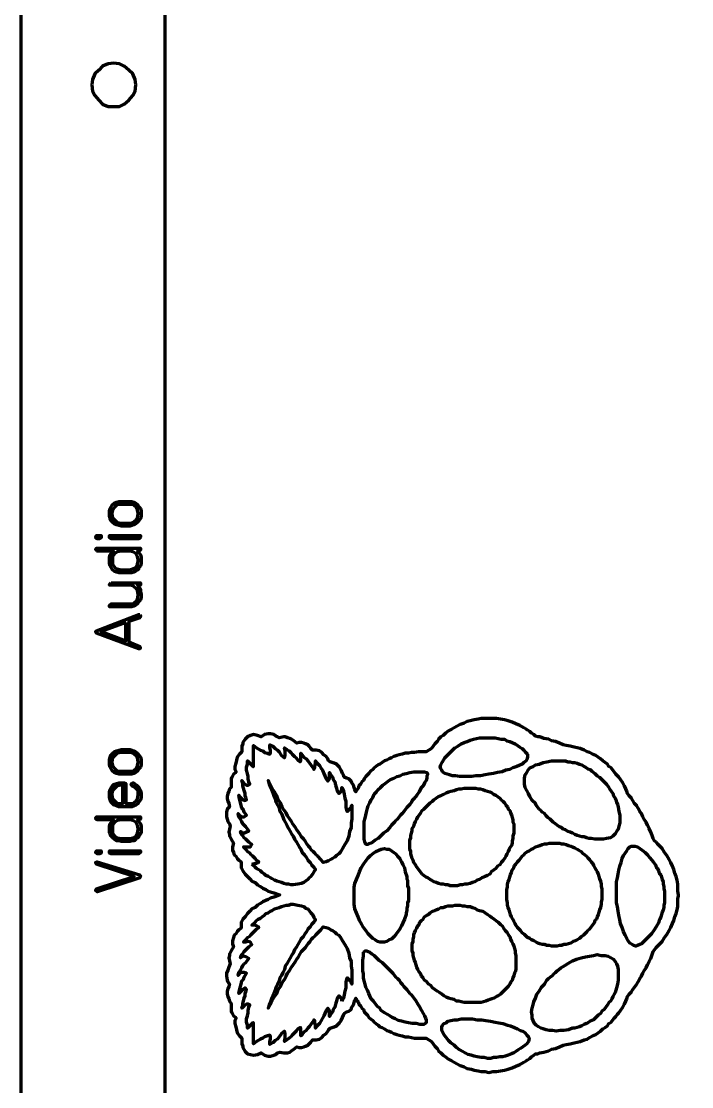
# Model space of a CAD drawing. Header units: inches. Extents: x 11 to 603, y -2 to 300.
# Drawn here: x 11 to 61.7, y 74.9 to 155.5 of the extents above; entities that cross this region are included whole.
import ezdxf

# ---------------------------------------------------------------- set-up
doc = ezdxf.new("R2010")
doc.units = ezdxf.units.IN
doc.header["$MEASUREMENT"] = 0
doc.layers.get('0').update_dxf_attribs({"color": 250, "linetype": 'CONTINUOUS', "lineweight": 100})
doc.layers.add('P', color=250, linetype='CONTINUOUS', lineweight=100)

msp = doc.modelspace()

# ---------------------------------------------------------------- linework, layer by layer
at = {"linetype": 'ByBlock'}
msp.add_line((21.875, 34.25), (21.875, 296.95), dxfattribs=at)
at = {"layer": 'P', "color": 0, "linetype": 'Continuous'}
for points in [[(184.591, 35.714), (181.955, 34.601), (179.143, 34.25), (21.875, 34.25), (19.064, 34.601), (16.428, 35.714), (14.202, 37.413), (12.445, 39.697), (11.39, 42.333), (10.98, 45.145), (10.98, 286.114)], [(16.369, 150.224), (16.545, 149.873), (16.838, 149.522), (17.131, 149.229), (17.541, 149.053), (17.951, 149.053), (18.419, 149.053), (18.771, 149.229), (19.122, 149.522), (19.415, 149.873), (19.591, 150.224), (19.649, 150.693), (19.591, 151.103), (19.415, 151.513), (19.122, 151.806), (18.771, 152.099), (18.419, 152.274), (17.951, 152.333), (17.541, 152.274), (17.131, 152.099), (16.838, 151.806), (16.545, 151.513), (16.369, 151.103), (16.311, 150.693), (16.369, 150.224)], [(17.892, 118.946), (18.009, 119.064), (18.185, 119.122), (18.361, 119.181), (18.536, 119.181), (19.181, 119.181), (19.356, 119.181), (19.532, 119.122), (19.649, 119.064), (19.766, 118.946), (19.884, 118.771), (20.001, 118.654), (20.059, 118.478), (20.059, 118.302), (20.059, 118.244), (20.059, 118.068), (20.001, 117.892), (19.884, 117.716), (19.766, 117.599), (19.649, 117.482), (19.532, 117.424), (19.356, 117.365), (19.181, 117.306), (18.536, 117.306), (18.361, 117.365), (18.185, 117.424), (18.009, 117.482), (17.892, 117.599), (17.775, 117.716), (17.716, 117.892), (17.658, 118.068), (17.658, 118.244), (17.658, 118.302), (17.658, 118.478), (17.716, 118.654), (17.775, 118.771), (17.892, 118.946)], [(18.536, 118.946), (18.243, 118.946), (18.068, 118.771), (17.892, 118.536), (17.833, 118.302), (17.833, 118.244), (17.892, 117.951), (18.068, 117.775), (18.243, 117.599), (18.536, 117.541), (19.181, 117.541), (19.415, 117.599), (19.649, 117.775), (19.766, 117.951), (19.825, 118.244), (19.825, 118.302), (19.766, 118.536), (19.649, 118.771), (19.415, 118.946), (19.181, 118.946), (18.536, 118.946)], [(16.721, 116.604), (16.896, 116.604), (17.013, 116.604), (17.013, 116.486), (17.013, 116.428), (16.896, 116.369), (16.721, 116.369), (16.603, 116.486), (16.662, 116.604), (16.721, 116.604)], [(17.775, 116.604), (19.884, 116.604), (20.001, 116.604), (20.001, 116.486), (19.884, 116.369), (17.775, 116.369), (17.658, 116.428), (17.658, 116.486), (17.658, 116.604), (17.775, 116.604)], [(16.721, 115.666), (19.884, 115.666), (20.001, 115.666), (20.001, 115.549), (20.001, 115.491), (19.884, 115.432), (19.766, 115.432), (19.884, 115.315), (20.001, 115.139), (20.059, 114.963), (20.059, 114.788), (20.059, 114.671), (20.059, 114.495), (20.001, 114.319), (19.884, 114.202), (19.825, 114.026), (19.649, 113.909), (19.532, 113.851), (19.356, 113.792), (19.181, 113.792), (18.536, 113.792), (18.361, 113.792), (18.185, 113.851), (18.009, 113.909), (17.892, 114.026), (17.775, 114.202), (17.716, 114.319), (17.658, 114.495), (17.658, 114.671), (17.658, 114.788), (17.658, 114.963), (17.716, 115.139), (17.833, 115.315), (17.951, 115.432), (16.721, 115.432), (16.662, 115.491), (16.603, 115.549), (16.662, 115.666), (16.721, 115.666)], [(18.536, 115.432), (18.243, 115.373), (18.068, 115.256), (17.892, 115.022), (17.892, 114.788), (17.892, 114.671), (17.892, 114.436), (18.068, 114.202), (18.243, 114.085), (18.536, 114.026), (19.181, 114.026), (19.415, 114.085), (19.649, 114.202), (19.766, 114.436), (19.825, 114.671), (19.825, 114.788), (19.766, 115.022), (19.649, 115.256), (19.415, 115.373), (19.181, 115.432), (18.536, 115.432)], [(17.775, 113.031), (19.884, 113.031), (20.001, 113.031), (20.001, 112.913), (20.001, 112.855), (19.884, 112.855), (19.766, 112.855), (19.884, 112.679), (20.001, 112.562), (20.001, 112.386), (20.059, 112.152), (20.059, 112.093), (20.059, 111.918), (20.001, 111.742), (19.884, 111.625), (19.766, 111.449), (19.649, 111.332), (19.532, 111.273), (19.356, 111.215), (19.181, 111.215), (17.775, 111.215), (17.658, 111.215), (17.658, 111.332), (17.775, 111.449), (19.181, 111.449), (19.415, 111.449), (19.649, 111.625), (19.766, 111.801), (19.825, 112.093), (19.825, 112.152), (19.766, 112.445), (19.649, 112.621), (19.415, 112.796), (19.181, 112.855), (17.775, 112.855), (17.658, 112.855), (17.658, 112.913), (17.775, 113.031)], [(19.942, 110.629), (20.001, 110.512), (19.942, 110.395), (19.122, 110.102), (19.122, 108.579), (19.942, 108.228), (20.001, 108.11), (19.942, 108.052), (19.884, 108.052), (16.662, 109.223), (16.603, 109.34), (16.662, 109.399), (19.884, 110.629), (19.942, 110.629)], [(18.888, 110.043), (17.013, 109.34), (18.888, 108.638), (18.888, 110.043)], [(42.024, 100.496), (41.614, 100.262), (41.321, 100.262), (41.028, 100.262), (40.735, 100.203), (40.501, 100.203), (40.267, 100.145), (40.033, 100.145), (39.798, 100.086), (39.564, 100.027), (39.388, 99.969), (39.154, 99.91), (38.978, 99.793), (38.803, 99.735), (38.627, 99.617), (38.451, 99.559), (38.275, 99.442), (38.1, 99.325), (37.983, 99.266), (37.807, 99.149), (37.69, 99.032), (37.573, 98.915), (37.397, 98.797), (37.28, 98.622), (37.163, 98.504), (37.045, 98.387), (36.928, 98.212), (36.87, 98.094), (36.753, 97.977), (36.635, 97.802), (36.518, 97.684), (36.46, 97.509), (36.343, 97.333), (36.284, 97.216), (36.225, 97.392), (36.167, 97.567), (36.108, 97.743), (35.991, 97.919), (35.932, 98.036), (35.757, 98.212), (35.581, 98.27), (35.405, 98.329), (35.347, 98.504), (35.288, 98.622), (35.171, 98.856), (35.054, 99.09), (34.937, 99.207), (34.82, 99.325), (34.644, 99.383), (34.351, 99.5), (34.234, 99.559), (34.175, 99.735), (34.058, 99.91), (33.882, 100.027), (33.707, 100.203), (33.531, 100.32), (33.297, 100.379), (33.004, 100.379), (32.887, 100.496), (32.77, 100.672), (32.652, 100.789), (32.477, 100.847), (32.36, 100.906), (32.184, 100.965), (32.008, 100.965), (31.832, 100.906), (31.598, 101.082), (31.422, 101.199), (31.305, 101.257), (31.13, 101.316), (30.954, 101.375), (30.837, 101.375), (30.485, 101.316), (30.368, 101.375), (30.251, 101.433), (30.075, 101.55), (29.841, 101.609), (29.665, 101.609), (29.372, 101.55), (29.138, 101.375), (28.845, 101.492), (28.552, 101.55), (28.318, 101.492), (28.084, 101.375), (27.908, 101.199), (27.732, 100.965), (27.732, 100.847), (27.674, 100.672), (27.674, 100.496), (27.674, 100.262), (27.498, 100.086), (27.322, 99.852), (27.264, 99.617), (27.205, 99.383), (27.147, 99.149), (27.147, 98.915), (27.205, 98.797), (27.205, 98.68), (27.029, 98.563), (26.912, 98.329), (26.854, 98.212), (26.854, 98.036), (26.854, 97.86), (26.854, 97.567), (26.737, 97.45), (26.678, 97.274), (26.619, 97.099), (26.561, 96.864), (26.561, 96.689), (26.619, 96.513), (26.678, 96.337), (26.737, 96.103), (26.561, 95.927), (26.502, 95.693), (26.502, 95.517), (26.502, 95.342), (26.561, 95.166), (26.619, 94.99), (26.737, 94.814), (26.795, 94.639), (26.737, 94.404), (26.678, 94.17), (26.737, 93.994), (26.737, 93.877), (26.854, 93.643), (27.029, 93.35), (26.971, 93.057), (26.971, 92.823), (27.029, 92.647), (27.088, 92.471), (27.205, 92.354), (27.322, 92.179), (27.439, 92.061), (27.615, 91.944), (27.615, 91.476), (27.732, 91.241), (27.908, 91.007), (28.084, 90.831), (28.259, 90.656), (28.435, 90.48), (28.669, 90.363), (28.845, 90.187), (29.079, 90.07), (29.255, 89.953), (29.489, 89.836), (29.665, 89.719), (29.841, 89.66), (30.075, 89.601), (30.251, 89.543), (30.368, 89.484), (30.544, 89.426), (30.368, 89.367), (30.251, 89.309), (30.075, 89.25), (29.841, 89.191), (29.665, 89.074), (29.489, 89.016), (29.255, 88.899), (29.079, 88.781), (28.845, 88.664), (28.669, 88.489), (28.435, 88.371), (28.259, 88.196), (28.084, 88.02), (27.908, 87.786), (27.732, 87.61), (27.615, 87.376), (27.615, 86.907), (27.439, 86.79), (27.322, 86.673), (27.205, 86.497), (27.088, 86.38), (27.029, 86.204), (26.971, 85.97), (26.971, 85.736), (27.029, 85.501), (26.854, 85.208), (26.737, 84.974), (26.737, 84.857), (26.678, 84.681), (26.737, 84.447), (26.795, 84.213), (26.678, 83.978), (26.619, 83.744), (26.502, 83.51), (26.502, 83.276), (26.502, 83.276), (26.561, 82.983), (26.619, 82.866), (26.737, 82.69), (26.678, 82.514), (26.619, 82.338), (26.561, 82.163), (26.561, 81.928), (26.619, 81.753), (26.678, 81.577), (26.737, 81.401), (26.854, 81.225), (26.854, 80.991), (26.854, 80.815), (26.854, 80.64), (26.912, 80.523), (27.029, 80.288), (27.205, 80.171), (27.205, 80.054), (27.147, 79.937), (27.147, 79.703), (27.205, 79.468), (27.264, 79.234), (27.322, 79), (27.498, 78.765), (27.674, 78.59), (27.674, 78.355), (27.674, 78.18), (27.732, 78.004), (27.732, 77.887), (27.908, 77.594), (28.084, 77.418), (28.318, 77.36), (28.552, 77.301), (28.845, 77.36), (29.138, 77.477), (29.372, 77.301), (29.665, 77.243), (29.841, 77.243), (30.075, 77.301), (30.251, 77.36), (30.368, 77.477), (30.544, 77.535), (30.837, 77.477), (30.954, 77.477), (31.13, 77.477), (31.305, 77.535), (31.422, 77.653), (31.598, 77.77), (31.832, 77.945), (32.008, 77.887), (32.184, 77.887), (32.36, 77.945), (32.477, 78.004), (32.652, 78.063), (32.77, 78.18), (32.887, 78.297), (33.004, 78.473), (33.297, 78.473), (33.531, 78.531), (33.707, 78.648), (33.882, 78.824), (34.058, 78.941), (34.175, 79.117), (34.234, 79.234), (34.351, 79.351), (34.644, 79.468), (34.82, 79.527), (34.937, 79.644), (35.054, 79.761), (35.171, 79.937), (35.288, 80.171), (35.347, 80.347), (35.405, 80.464), (35.581, 80.581), (35.757, 80.64), (35.932, 80.757), (35.991, 80.933), (36.108, 81.108), (36.167, 81.284), (36.225, 81.46), (36.284, 81.635), (36.343, 81.46), (36.46, 81.343), (36.518, 81.167), (36.635, 81.05), (36.753, 80.874), (36.87, 80.757), (36.928, 80.581), (37.045, 80.464), (37.163, 80.347), (37.28, 80.171), (37.397, 80.054), (37.573, 79.937), (37.69, 79.82), (37.807, 79.703), (37.983, 79.585), (38.1, 79.468), (38.275, 79.41), (38.451, 79.293), (38.627, 79.175), (38.803, 79.117), (38.978, 79.058), (39.154, 78.941), (39.388, 78.883), (39.564, 78.824), (39.798, 78.765), (40.033, 78.707), (40.267, 78.707), (40.501, 78.648), (40.735, 78.59), (41.028, 78.59), (41.321, 78.59), (41.614, 78.59), (42.024, 78.355), (42.141, 78.18), (42.258, 78.004), (42.434, 77.828), (42.551, 77.653), (42.727, 77.477), (42.903, 77.301), (43.078, 77.184), (43.313, 77.008), (43.547, 76.891), (43.723, 76.774), (43.957, 76.657), (44.191, 76.54), (44.484, 76.422), (44.718, 76.305), (45.011, 76.247), (45.246, 76.188), (45.538, 76.13), (45.773, 76.071), (46.066, 76.071), (46.358, 76.012), (46.651, 76.071), (46.944, 76.071), (47.237, 76.13), (47.53, 76.188), (47.823, 76.247), (48.116, 76.364), (48.409, 76.481), (48.701, 76.598), (48.994, 76.774), (49.17, 76.891), (49.287, 76.95), (49.463, 77.067), (49.58, 77.184), (49.756, 77.301), (49.873, 77.418), (50.049, 77.418), (50.224, 77.477), (50.517, 77.535), (50.869, 77.653), (51.103, 77.77), (51.396, 77.828), (51.689, 77.945), (51.981, 78.063), (52.216, 78.121), (52.509, 78.18), (52.801, 78.238), (53.036, 78.297), (53.27, 78.355), (53.563, 78.473), (53.797, 78.531), (53.973, 78.648), (54.207, 78.765), (54.442, 78.883), (54.617, 79), (54.793, 79.117), (54.969, 79.293), (55.144, 79.41), (55.32, 79.527), (55.437, 79.703), (55.613, 79.82), (55.73, 79.995), (55.847, 80.113), (55.964, 80.23), (56.082, 80.405), (56.199, 80.523), (56.316, 80.698), (56.492, 80.933), (56.609, 81.167), (56.726, 81.401), (56.784, 81.577), (56.843, 81.753), (56.96, 81.928), (57.136, 82.104), (57.253, 82.28), (57.37, 82.456), (57.546, 82.69), (57.663, 82.866), (57.78, 83.1), (57.897, 83.276), (58.014, 83.51), (58.132, 83.744), (58.249, 83.92), (58.366, 84.154), (58.483, 84.388), (58.6, 84.623), (58.717, 84.916), (58.776, 85.15), (58.893, 85.267), (59.01, 85.443), (59.127, 85.56), (59.245, 85.677), (59.479, 85.911), (59.655, 86.204), (59.83, 86.438), (60.006, 86.731), (60.123, 86.966), (60.24, 87.258), (60.357, 87.493), (60.416, 87.786), (60.533, 88.02), (60.592, 88.313), (60.65, 88.547), (60.65, 88.84), (60.65, 89.133), (60.709, 89.367), (60.709, 89.426), (60.65, 89.719), (60.65, 90.011), (60.65, 90.246), (60.592, 90.539), (60.533, 90.831), (60.416, 91.066), (60.357, 91.359), (60.24, 91.593), (60.123, 91.886), (60.006, 92.12), (59.83, 92.413), (59.655, 92.647), (59.479, 92.94), (59.245, 93.174), (59.127, 93.291), (59.01, 93.409), (58.893, 93.526), (58.776, 93.702), (58.717, 93.936), (58.6, 94.17), (58.483, 94.463), (58.366, 94.697), (58.249, 94.932), (58.132, 95.107), (58.014, 95.342), (57.897, 95.576), (57.78, 95.752), (57.663, 95.986), (57.546, 96.162), (57.37, 96.337), (57.253, 96.572), (57.136, 96.747), (56.96, 96.923), (56.843, 97.099), (56.784, 97.274), (56.726, 97.45), (56.609, 97.684), (56.492, 97.919), (56.316, 98.153), (56.199, 98.329), (56.082, 98.446), (55.964, 98.563), (55.847, 98.739), (55.73, 98.856), (55.613, 99.032), (55.437, 99.149), (55.32, 99.325), (55.144, 99.442), (54.969, 99.559), (54.793, 99.735), (54.617, 99.852), (54.442, 99.969), (54.207, 100.086), (53.973, 100.203), (53.797, 100.262), (53.563, 100.379), (53.27, 100.496), (53.036, 100.555), (52.801, 100.613), (52.509, 100.672), (52.216, 100.73), (51.981, 100.789), (51.689, 100.906), (51.396, 101.023), (51.103, 101.082), (50.869, 101.199), (50.517, 101.257), (50.224, 101.375), (50.049, 101.375), (49.873, 101.433), (49.756, 101.55), (49.58, 101.667), (49.463, 101.785), (49.287, 101.902), (49.17, 101.96), (48.994, 102.077), (48.701, 102.253), (48.409, 102.37), (48.116, 102.487), (47.823, 102.605), (47.53, 102.663), (47.237, 102.722), (46.944, 102.78), (46.651, 102.78), (46.358, 102.78), (46.066, 102.78), (45.773, 102.78), (45.538, 102.722), (45.246, 102.663), (44.953, 102.605), (44.718, 102.546), (44.484, 102.429), (44.191, 102.312), (43.957, 102.195), (43.723, 102.077), (43.547, 101.96), (43.313, 101.843), (43.078, 101.667), (42.903, 101.492), (42.727, 101.375), (42.551, 101.199), (42.434, 101.023), (42.258, 100.847), (42.141, 100.672), (42.024, 100.496)], [(28.435, 91.769), (28.669, 91.827), (28.787, 91.827), (28.904, 91.886), (28.962, 91.944), (28.787, 92.061), (28.669, 92.179), (28.494, 92.354), (28.377, 92.471), (28.259, 92.589), (28.084, 92.706), (27.967, 92.881), (27.791, 93.057), (27.967, 93.057), (28.142, 93.057), (28.318, 93.057), (28.435, 93.233), (28.201, 93.409), (27.967, 93.643), (27.849, 93.76), (27.732, 93.936), (27.615, 94.053), (27.557, 94.229), (27.674, 94.17), (27.791, 94.112), (27.967, 94.17), (28.201, 94.287), (27.967, 94.58), (27.849, 94.697), (27.732, 94.814), (27.674, 94.99), (27.557, 95.166), (27.439, 95.342), (27.381, 95.576), (27.498, 95.459), (27.674, 95.342), (27.849, 95.342), (28.025, 95.459), (27.849, 95.693), (27.791, 95.869), (27.674, 95.986), (27.615, 96.22), (27.557, 96.396), (27.498, 96.689), (27.439, 96.982), (27.557, 96.806), (27.732, 96.63), (27.908, 96.572), (28.025, 96.63), (27.967, 96.806), (27.908, 96.923), (27.908, 97.099), (27.849, 97.333), (27.791, 97.509), (27.732, 97.684), (27.732, 97.86), (27.674, 98.094), (27.849, 97.86), (28.025, 97.743), (28.142, 97.743), (28.259, 97.802), (28.201, 97.977), (28.142, 98.212), (28.142, 98.387), (28.084, 98.622), (28.025, 98.856), (28.025, 99.09), (28.084, 99.325), (28.084, 99.559), (28.494, 99.149), (28.552, 99.149), (28.552, 99.266), (28.552, 99.442), (28.552, 99.676), (28.552, 99.91), (28.552, 100.203), (28.552, 100.437), (28.552, 100.73), (28.787, 100.555), (29.079, 100.379), (29.255, 100.32), (29.372, 100.203), (29.607, 100.145), (29.782, 100.086), (29.841, 100.203), (29.841, 100.379), (29.782, 100.555), (29.782, 100.789), (30.017, 100.672), (30.192, 100.496), (30.368, 100.379), (30.485, 100.262), (30.602, 100.086), (30.661, 99.969), (30.895, 99.793), (30.954, 99.969), (30.954, 100.145), (30.954, 100.32), (30.895, 100.555), (31.071, 100.437), (31.247, 100.32), (31.364, 100.203), (31.481, 100.086), (31.657, 99.91), (31.774, 99.793), (31.891, 99.617), (32.067, 99.5), (32.125, 99.559), (32.125, 99.735), (32.125, 99.91), (32.125, 100.145), (32.242, 100.027), (32.36, 99.852), (32.535, 99.735), (32.652, 99.559), (32.77, 99.442), (32.887, 99.266), (33.004, 99.09), (33.121, 98.915), (33.18, 99.032), (33.18, 99.149), (33.238, 99.383), (33.238, 99.559), (33.355, 99.383), (33.531, 99.207), (33.648, 99.032), (33.765, 98.856), (33.882, 98.622), (33.941, 98.446), (34.058, 98.212), (34.175, 98.036), (34.292, 98.212), (34.292, 98.387), (34.292, 98.68), (34.41, 98.504), (34.527, 98.329), (34.585, 98.153), (34.702, 97.977), (34.761, 97.743), (34.82, 97.509), (34.878, 97.274), (34.995, 97.099), (35.171, 97.274), (35.23, 97.392), (35.23, 97.567), (35.347, 97.274), (35.405, 97.04), (35.464, 96.747), (35.522, 96.513), (35.522, 96.279), (35.522, 96.044), (35.581, 95.869), (35.64, 95.752), (35.815, 95.927), (35.932, 96.044), (35.991, 96.22), (35.991, 95.986), (35.991, 95.752), (35.991, 95.459), (35.991, 95.166), (35.932, 94.873), (35.932, 94.522), (35.815, 94.229), (35.757, 93.877), (35.64, 93.526), (35.464, 93.233), (35.288, 92.94), (35.171, 92.764), (35.112, 92.647), (34.995, 92.53), (34.82, 92.413), (34.702, 92.296), (34.527, 92.179), (34.41, 92.12), (34.234, 92.003), (34.058, 91.944), (33.824, 91.886), (33.648, 92.12), (33.414, 92.354), (33.297, 92.471), (33.18, 92.589), (33.062, 92.706), (32.945, 92.823), (32.828, 92.999), (32.711, 93.116), (32.594, 93.291), (32.477, 93.467), (32.36, 93.643), (32.184, 93.819), (32.067, 93.994), (31.95, 94.17), (31.832, 94.346), (31.715, 94.522), (31.54, 94.756), (31.422, 94.99), (31.305, 95.166), (31.13, 95.4), (31.012, 95.634), (30.837, 95.869), (30.72, 96.103), (30.602, 96.396), (30.427, 96.63), (30.309, 96.923), (30.134, 97.216), (29.958, 97.45), (29.841, 97.743), (29.665, 98.094), (29.724, 97.802), (29.841, 97.567), (29.899, 97.392), (30.017, 97.157), (30.075, 96.923), (30.192, 96.689), (30.251, 96.454), (30.368, 96.22), (30.485, 95.986), (30.544, 95.752), (30.661, 95.576), (30.778, 95.342), (30.837, 95.107), (30.954, 94.932), (31.071, 94.697), (31.188, 94.463), (31.305, 94.287), (31.422, 94.053), (31.54, 93.877), (31.657, 93.643), (31.774, 93.467), (31.891, 93.233), (32.008, 93.057), (32.125, 92.881), (32.242, 92.647), (32.418, 92.471), (32.535, 92.296), (32.652, 92.061), (32.828, 91.886), (32.945, 91.71), (33.121, 91.534), (33.238, 91.359), (33.121, 91.183), (33.004, 91.007), (32.887, 90.831), (32.77, 90.714), (32.652, 90.597), (32.477, 90.48), (32.36, 90.363), (32.184, 90.304), (31.891, 90.246), (31.54, 90.187), (31.364, 90.187), (31.188, 90.246), (31.012, 90.246), (30.837, 90.304), (30.661, 90.363), (30.485, 90.421), (30.309, 90.48), (30.134, 90.539), (29.958, 90.656), (29.841, 90.714), (29.665, 90.831), (29.489, 90.89), (29.372, 91.007), (29.197, 91.124), (29.079, 91.241), (28.904, 91.359), (28.787, 91.417), (28.669, 91.534), (28.435, 91.769)], [(49.287, 100.086), (49.287, 99.852), (49.229, 99.676), (49.17, 99.559), (48.994, 99.442), (48.877, 99.325), (48.643, 99.207), (48.467, 99.149), (48.174, 99.032), (47.94, 98.915), (47.647, 98.856), (47.354, 98.739), (47.003, 98.68), (46.71, 98.622), (46.358, 98.563), (46.066, 98.504), (45.714, 98.446), (45.363, 98.446), (45.07, 98.387), (44.718, 98.387), (44.426, 98.387), (44.133, 98.387), (43.84, 98.446), (43.606, 98.446), (43.371, 98.504), (43.196, 98.563), (43.02, 98.622), (42.844, 98.739), (42.786, 98.856), (42.727, 98.973), (42.668, 99.09), (42.727, 99.266), (42.844, 99.5), (43.02, 99.793), (43.196, 99.969), (43.43, 100.203), (43.606, 100.379), (43.781, 100.555), (44.016, 100.672), (44.25, 100.847), (44.484, 100.965), (44.718, 101.023), (44.953, 101.14), (45.187, 101.199), (45.421, 101.257), (45.656, 101.316), (45.89, 101.316), (46.124, 101.316), (46.358, 101.316), (46.593, 101.316), (46.827, 101.316), (47.061, 101.257), (47.296, 101.199), (47.53, 101.199), (47.706, 101.082), (47.94, 101.023), (48.116, 100.965), (48.35, 100.847), (48.526, 100.73), (48.701, 100.613), (48.877, 100.496), (48.994, 100.379), (49.111, 100.262), (49.287, 100.086)], [(17.892, 100.145), (18.009, 100.262), (18.185, 100.32), (18.361, 100.379), (18.536, 100.437), (19.181, 100.437), (19.356, 100.379), (19.532, 100.32), (19.649, 100.262), (19.766, 100.145), (19.884, 100.027), (20.001, 99.852), (20.059, 99.676), (20.059, 99.5), (20.059, 99.442), (20.059, 99.266), (20.001, 99.09), (19.884, 98.973), (19.766, 98.797), (19.649, 98.68), (19.532, 98.622), (19.356, 98.563), (19.181, 98.563), (18.536, 98.563), (18.361, 98.563), (18.185, 98.622), (18.009, 98.68), (17.892, 98.797), (17.775, 98.973), (17.716, 99.09), (17.658, 99.266), (17.658, 99.442), (17.658, 99.5), (17.658, 99.676), (17.716, 99.852), (17.775, 100.027), (17.892, 100.145)], [(18.536, 100.203), (18.243, 100.145), (18.068, 99.969), (17.892, 99.793), (17.833, 99.5), (17.833, 99.442), (17.892, 99.207), (18.068, 98.973), (18.243, 98.797), (18.536, 98.797), (19.181, 98.797), (19.415, 98.797), (19.649, 98.973), (19.766, 99.207), (19.825, 99.442), (19.825, 99.5), (19.766, 99.793), (19.649, 99.969), (19.415, 100.145), (19.181, 100.203), (18.536, 100.203)], [(54.149, 98.797), (54.383, 98.622), (54.559, 98.446), (54.734, 98.329), (54.91, 98.153), (55.086, 97.977), (55.262, 97.802), (55.379, 97.626), (55.496, 97.45), (55.613, 97.274), (55.73, 97.099), (55.789, 96.923), (55.906, 96.747), (55.964, 96.63), (56.023, 96.454), (56.082, 96.279), (56.14, 96.103), (56.199, 95.752), (56.257, 95.459), (56.257, 95.166), (56.257, 94.873), (56.199, 94.639), (56.14, 94.404), (56.023, 94.229), (55.906, 94.053), (55.73, 93.877), (55.554, 93.76), (55.262, 93.702), (55.027, 93.643), (54.734, 93.643), (54.383, 93.643), (54.09, 93.702), (53.914, 93.702), (53.739, 93.76), (53.563, 93.819), (53.387, 93.819), (53.212, 93.877), (53.036, 93.936), (52.86, 93.994), (52.684, 94.112), (52.509, 94.17), (52.333, 94.229), (52.157, 94.346), (51.981, 94.404), (51.864, 94.522), (51.689, 94.58), (51.513, 94.697), (51.396, 94.814), (51.22, 94.932), (51.103, 95.049), (51.103, 95.049), (50.986, 95.166), (50.81, 95.283), (50.693, 95.4), (50.576, 95.576), (50.4, 95.693), (50.283, 95.81), (50.166, 95.927), (50.049, 96.044), (49.931, 96.22), (49.873, 96.337), (49.639, 96.572), (49.463, 96.864), (49.346, 97.099), (49.229, 97.333), (49.111, 97.567), (49.053, 97.802), (49.053, 98.036), (49.053, 98.27), (49.111, 98.504), (49.229, 98.68), (49.346, 98.915), (49.463, 99.032), (49.697, 99.149), (49.873, 99.266), (50.166, 99.325), (50.459, 99.442), (50.751, 99.5), (51.103, 99.559), (51.279, 99.559), (51.396, 99.559), (51.571, 99.559), (51.747, 99.559), (51.981, 99.559), (52.157, 99.559), (52.333, 99.5), (52.509, 99.5), (52.684, 99.442), (52.86, 99.442), (53.036, 99.383), (53.212, 99.325), (53.387, 99.266), (53.563, 99.149), (53.68, 99.09), (53.856, 98.973), (54.032, 98.915), (54.149, 98.797)], [(41.497, 98.739), (41.673, 98.68), (41.731, 98.563), (41.673, 98.446), (41.673, 98.27), (41.614, 98.094), (41.497, 97.919), (41.38, 97.684), (41.204, 97.509), (41.087, 97.216), (40.911, 96.982), (40.677, 96.689), (40.56, 96.572), (40.501, 96.454), (40.384, 96.279), (40.267, 96.162), (40.15, 96.044), (40.033, 95.869), (39.915, 95.752), (39.798, 95.576), (39.681, 95.459), (39.564, 95.342), (39.447, 95.166), (39.33, 95.049), (39.213, 94.932), (39.095, 94.814), (38.978, 94.697), (38.861, 94.522), (38.627, 94.287), (38.393, 94.112), (38.158, 93.877), (37.983, 93.702), (37.748, 93.584), (37.573, 93.409), (37.455, 93.35), (37.28, 93.291), (37.163, 93.233), (37.104, 93.233), (36.987, 93.35), (36.928, 93.643), (36.928, 93.936), (36.928, 94.17), (36.928, 94.463), (36.928, 94.697), (36.928, 94.99), (36.987, 95.224), (37.045, 95.459), (37.104, 95.693), (37.163, 95.986), (37.221, 96.162), (37.338, 96.396), (37.455, 96.63), (37.573, 96.806), (37.69, 97.04), (37.865, 97.216), (37.983, 97.392), (38.158, 97.567), (38.334, 97.743), (38.51, 97.86), (38.744, 98.036), (38.92, 98.153), (39.154, 98.27), (39.388, 98.387), (39.623, 98.446), (39.857, 98.563), (40.091, 98.622), (40.384, 98.68), (40.677, 98.739), (40.911, 98.739), (41.204, 98.739), (41.497, 98.739)], [(17.892, 97.684), (18.009, 97.802), (18.185, 97.86), (18.361, 97.919), (18.536, 97.919), (18.771, 97.919), (18.888, 97.86), (18.888, 96.337), (19.181, 96.337), (19.415, 96.337), (19.649, 96.513), (19.766, 96.689), (19.825, 96.982), (19.825, 97.099), (19.825, 97.274), (19.708, 97.45), (19.591, 97.567), (19.356, 97.684), (19.298, 97.802), (19.356, 97.86), (19.415, 97.919), (19.474, 97.919), (19.708, 97.743), (19.884, 97.567), (20.001, 97.333), (20.059, 97.099), (20.059, 96.982), (20.059, 96.806), (20.001, 96.63), (19.884, 96.454), (19.825, 96.337), (19.649, 96.22), (19.532, 96.162), (19.356, 96.103), (19.181, 96.103), (18.536, 96.103), (18.361, 96.103), (18.185, 96.162), (18.009, 96.22), (17.892, 96.337), (17.775, 96.454), (17.716, 96.63), (17.658, 96.806), (17.658, 96.982), (17.658, 97.099), (17.658, 97.216), (17.716, 97.392), (17.775, 97.567), (17.892, 97.684)], [(18.536, 97.743), (18.243, 97.684), (18.068, 97.509), (17.892, 97.333), (17.833, 97.099), (17.833, 96.982), (17.892, 96.689), (18.068, 96.513), (18.243, 96.337), (18.536, 96.337), (18.653, 96.337), (18.653, 97.743), (18.536, 97.743)], [(46.241, 90.89), (46.066, 90.831), (45.831, 90.714), (45.656, 90.597), (45.48, 90.539), (45.304, 90.421), (45.128, 90.363), (44.953, 90.304), (44.718, 90.246), (44.543, 90.246), (44.367, 90.187), (44.191, 90.187), (43.957, 90.129), (43.781, 90.129), (43.606, 90.129), (43.43, 90.129), (43.254, 90.187), (43.078, 90.187), (42.903, 90.246), (42.727, 90.246), (42.551, 90.304), (42.376, 90.363), (42.2, 90.421), (42.024, 90.539), (41.907, 90.597), (41.731, 90.714), (41.614, 90.773), (41.438, 90.89), (41.321, 91.007), (41.204, 91.124), (41.087, 91.3), (40.97, 91.417), (40.853, 91.593), (40.794, 91.71), (40.677, 91.886), (40.618, 92.061), (40.56, 92.179), (40.501, 92.354), (40.443, 92.53), (40.443, 92.706), (40.384, 92.881), (40.384, 93.057), (40.384, 93.233), (40.384, 93.409), (40.384, 93.584), (40.443, 93.76), (40.443, 93.936), (40.501, 94.112), (40.56, 94.287), (40.56, 94.463), (40.677, 94.639), (40.735, 94.814), (40.794, 94.99), (40.911, 95.166), (40.97, 95.342), (41.087, 95.459), (41.204, 95.634), (41.321, 95.81), (41.438, 95.927), (41.614, 96.103), (41.731, 96.22), (41.907, 96.396), (42.083, 96.513), (42.2, 96.63), (42.376, 96.747), (42.551, 96.864), (42.786, 96.982), (42.961, 97.04), (43.137, 97.157), (43.313, 97.216), (43.488, 97.274), (43.723, 97.333), (43.898, 97.392), (44.074, 97.45), (44.25, 97.45), (44.484, 97.509), (44.66, 97.509), (44.836, 97.509), (45.011, 97.509), (45.187, 97.509), (45.363, 97.509), (45.538, 97.45), (45.714, 97.45), (45.89, 97.392), (46.066, 97.333), (46.241, 97.274), (46.417, 97.216), (46.593, 97.157), (46.71, 97.04), (46.886, 96.982), (47.003, 96.864), (47.179, 96.747), (47.296, 96.63), (47.413, 96.513), (47.53, 96.396), (47.647, 96.22), (47.764, 96.103), (47.823, 95.927), (47.94, 95.81), (47.999, 95.634), (48.057, 95.459), (48.116, 95.283), (48.174, 95.107), (48.174, 94.932), (48.233, 94.814), (48.233, 94.639), (48.233, 94.463), (48.233, 94.287), (48.233, 94.112), (48.174, 93.877), (48.174, 93.702), (48.116, 93.526), (48.116, 93.35), (48.057, 93.174), (47.94, 92.999), (47.881, 92.881), (47.823, 92.706), (47.706, 92.53), (47.647, 92.354), (47.53, 92.179), (47.413, 92.003), (47.296, 91.886), (47.179, 91.71), (47.003, 91.593), (46.886, 91.417), (46.71, 91.3), (46.534, 91.183), (46.417, 91.007), (46.241, 90.89)], [(16.721, 95.342), (19.884, 95.342), (20.001, 95.342), (20.001, 95.224), (20.001, 95.166), (19.884, 95.107), (19.766, 95.107), (19.884, 94.99), (20.001, 94.814), (20.059, 94.639), (20.059, 94.463), (20.059, 94.346), (20.059, 94.17), (20.001, 94.053), (19.884, 93.877), (19.825, 93.76), (19.649, 93.643), (19.532, 93.526), (19.356, 93.526), (19.181, 93.467), (18.536, 93.467), (18.361, 93.526), (18.185, 93.526), (18.009, 93.643), (17.892, 93.76), (17.775, 93.877), (17.716, 94.053), (17.658, 94.17), (17.658, 94.346), (17.658, 94.463), (17.658, 94.639), (17.716, 94.814), (17.833, 94.99), (17.951, 95.107), (16.721, 95.107), (16.662, 95.166), (16.603, 95.224), (16.662, 95.342), (16.721, 95.342)], [(18.536, 95.107), (18.243, 95.049), (18.068, 94.932), (17.892, 94.697), (17.892, 94.463), (17.892, 94.346), (17.892, 94.112), (18.068, 93.877), (18.243, 93.76), (18.536, 93.702), (19.181, 93.702), (19.415, 93.76), (19.649, 93.877), (19.766, 94.112), (19.825, 94.346), (19.825, 94.463), (19.766, 94.697), (19.649, 94.932), (19.415, 95.049), (19.181, 95.107), (18.536, 95.107)], [(16.721, 92.764), (16.896, 92.764), (17.013, 92.764), (17.013, 92.647), (17.013, 92.589), (16.896, 92.53), (16.721, 92.53), (16.603, 92.647), (16.662, 92.764), (16.721, 92.764)], [(17.775, 92.764), (19.884, 92.764), (20.001, 92.764), (20.001, 92.647), (19.884, 92.53), (17.775, 92.53), (17.658, 92.589), (17.658, 92.647), (17.658, 92.764), (17.775, 92.764)], [(36.167, 89.367), (36.167, 89.66), (36.167, 90.011), (36.225, 90.304), (36.343, 90.597), (36.46, 90.89), (36.577, 91.183), (36.694, 91.476), (36.87, 91.769), (37.045, 92.003), (37.221, 92.237), (37.397, 92.413), (37.631, 92.589), (37.807, 92.706), (38.041, 92.823), (38.217, 92.881), (38.451, 92.94), (38.627, 92.881), (38.803, 92.881), (38.978, 92.764), (39.154, 92.647), (39.33, 92.53), (39.447, 92.354), (39.623, 92.179), (39.74, 91.944), (39.857, 91.71), (39.974, 91.476), (40.033, 91.183), (40.15, 90.831), (40.15, 90.656), (40.208, 90.539), (40.208, 90.363), (40.208, 90.129), (40.267, 89.953), (40.267, 89.777), (40.267, 89.601), (40.267, 89.367), (40.267, 89.191), (40.267, 89.016), (40.208, 88.84), (40.208, 88.606), (40.15, 88.43), (40.15, 88.254), (40.091, 88.079), (40.091, 87.961), (39.974, 87.61), (39.857, 87.317), (39.74, 87.083), (39.623, 86.848), (39.447, 86.614), (39.33, 86.438), (39.154, 86.263), (38.978, 86.087), (38.803, 86.028), (38.627, 85.911), (38.451, 85.853), (38.275, 85.853), (38.1, 85.853), (37.924, 85.911), (37.748, 86.028), (37.573, 86.146), (37.397, 86.321), (37.221, 86.497), (37.045, 86.731), (36.87, 86.966), (36.753, 87.2), (36.577, 87.493), (36.46, 87.786), (36.343, 88.079), (36.225, 88.371), (36.167, 88.723), (36.167, 89.016), (36.167, 89.367)], [(51.337, 93.35), (51.513, 93.35), (51.689, 93.35), (51.864, 93.291), (52.04, 93.291), (52.216, 93.233), (52.391, 93.174), (52.567, 93.116), (52.684, 93.057), (52.86, 92.999), (53.036, 92.881), (53.153, 92.823), (53.329, 92.706), (53.446, 92.589), (53.622, 92.471), (53.739, 92.354), (53.856, 92.237), (53.973, 92.12), (54.09, 91.944), (54.207, 91.827), (54.266, 91.651), (54.383, 91.476), (54.442, 91.359), (54.559, 91.183), (54.617, 91.007), (54.676, 90.831), (54.734, 90.656), (54.793, 90.48), (54.852, 90.246), (54.852, 90.07), (54.91, 89.894), (54.91, 89.66), (54.91, 89.484), (54.91, 89.309), (54.91, 89.074), (54.852, 88.899), (54.852, 88.723), (54.793, 88.489), (54.734, 88.313), (54.676, 88.137), (54.617, 87.961), (54.559, 87.786), (54.5, 87.61), (54.383, 87.493), (54.324, 87.317), (54.207, 87.141), (54.09, 87.024), (53.973, 86.848), (53.856, 86.731), (53.739, 86.614), (53.622, 86.497), (53.504, 86.38), (53.329, 86.263), (53.212, 86.146), (53.036, 86.028), (52.919, 85.97), (52.743, 85.911), (52.567, 85.794), (52.391, 85.736), (52.216, 85.677), (52.04, 85.677), (51.864, 85.618), (51.689, 85.618), (51.513, 85.56), (51.337, 85.56), (51.337, 85.56), (51.103, 85.56), (50.927, 85.618), (50.751, 85.618), (50.576, 85.677), (50.4, 85.677), (50.224, 85.736), (50.049, 85.794), (49.931, 85.853), (49.756, 85.97), (49.58, 86.028), (49.463, 86.146), (49.287, 86.204), (49.17, 86.321), (49.053, 86.438), (48.877, 86.556), (48.76, 86.731), (48.643, 86.848), (48.526, 86.966), (48.409, 87.141), (48.35, 87.258), (48.233, 87.434), (48.174, 87.61), (48.057, 87.786), (47.999, 87.961), (47.94, 88.137), (47.881, 88.313), (47.823, 88.489), (47.764, 88.664), (47.764, 88.84), (47.706, 89.074), (47.706, 89.25), (47.706, 89.426), (47.706, 89.66), (47.706, 89.836), (47.764, 90.011), (47.764, 90.246), (47.823, 90.421), (47.881, 90.597), (47.94, 90.773), (47.999, 90.949), (48.057, 91.124), (48.116, 91.3), (48.233, 91.476), (48.291, 91.651), (48.409, 91.769), (48.526, 91.944), (48.643, 92.061), (48.76, 92.179), (48.877, 92.354), (48.994, 92.471), (49.111, 92.589), (49.287, 92.706), (49.404, 92.764), (49.58, 92.881), (49.697, 92.94), (49.873, 93.057), (50.049, 93.116), (50.224, 93.174), (50.4, 93.233), (50.576, 93.291), (50.751, 93.291), (50.927, 93.35), (51.103, 93.35), (51.279, 93.35), (51.337, 93.35)], [(59.655, 89.367), (59.655, 89.191), (59.655, 89.016), (59.655, 88.84), (59.596, 88.664), (59.596, 88.489), (59.537, 88.313), (59.479, 88.137), (59.42, 87.961), (59.362, 87.786), (59.303, 87.61), (59.245, 87.493), (59.186, 87.317), (59.01, 87.024), (58.835, 86.731), (58.659, 86.497), (58.425, 86.263), (58.249, 86.087), (58.073, 85.911), (57.897, 85.736), (57.78, 85.677), (57.604, 85.618), (57.487, 85.56), (57.312, 85.618), (57.194, 85.677), (57.019, 85.794), (56.902, 85.97), (56.784, 86.146), (56.667, 86.38), (56.55, 86.673), (56.433, 86.966), (56.316, 87.258), (56.257, 87.551), (56.199, 87.903), (56.14, 88.196), (56.082, 88.547), (56.023, 88.84), (56.023, 89.191), (56.023, 89.484), (56.023, 89.777), (56.023, 90.07), (56.023, 90.421), (56.082, 90.714), (56.14, 91.007), (56.199, 91.3), (56.257, 91.593), (56.374, 91.886), (56.433, 92.179), (56.55, 92.413), (56.667, 92.589), (56.784, 92.764), (56.902, 92.94), (57.019, 93.057), (57.136, 93.116), (57.312, 93.116), (57.429, 93.116), (57.604, 93.057), (57.78, 92.94), (57.956, 92.823), (58.19, 92.647), (58.366, 92.471), (58.542, 92.237), (58.776, 91.944), (58.952, 91.71), (59.01, 91.534), (59.127, 91.417), (59.186, 91.241), (59.245, 91.066), (59.362, 90.949), (59.42, 90.773), (59.479, 90.597), (59.537, 90.421), (59.537, 90.246), (59.596, 90.07), (59.596, 89.894), (59.655, 89.719), (59.655, 89.543), (59.655, 89.367)], [(16.721, 91.944), (16.721, 91.944), (19.942, 90.949), (20.001, 90.831), (19.942, 90.714), (16.721, 89.66), (16.721, 89.66), (16.603, 89.777), (16.662, 89.894), (19.532, 90.831), (16.662, 91.769), (16.603, 91.886), (16.721, 91.944)], [(35.23, 81.401), (35.23, 81.518), (35.171, 81.635), (34.995, 81.811), (34.878, 81.635), (34.82, 81.401), (34.761, 81.167), (34.702, 80.933), (34.585, 80.757), (34.527, 80.581), (34.41, 80.405), (34.292, 80.23), (34.292, 80.523), (34.292, 80.698), (34.175, 80.874), (34.058, 80.698), (33.941, 80.464), (33.882, 80.288), (33.765, 80.113), (33.648, 79.878), (33.531, 79.703), (33.355, 79.527), (33.238, 79.351), (33.238, 79.585), (33.18, 79.761), (33.18, 79.937), (33.121, 79.995), (33.004, 79.82), (32.887, 79.644), (32.77, 79.468), (32.652, 79.351), (32.535, 79.175), (32.36, 79.058), (32.242, 78.883), (32.125, 78.765), (32.125, 79), (32.125, 79.175), (32.125, 79.351), (32.067, 79.41), (31.891, 79.293), (31.774, 79.117), (31.657, 79), (31.481, 78.824), (31.364, 78.707), (31.247, 78.59), (31.071, 78.473), (30.895, 78.355), (30.954, 78.59), (30.954, 78.765), (30.954, 78.941), (30.895, 79.117), (30.661, 78.941), (30.602, 78.824), (30.485, 78.707), (30.368, 78.531), (30.192, 78.414), (30.017, 78.238), (29.782, 78.121), (29.782, 78.355), (29.841, 78.531), (29.841, 78.707), (29.782, 78.824), (29.607, 78.765), (29.372, 78.707), (29.255, 78.59), (29.079, 78.531), (28.787, 78.355), (28.552, 78.18), (28.552, 78.473), (28.552, 78.707), (28.552, 79), (28.552, 79.234), (28.552, 79.468), (28.552, 79.644), (28.552, 79.761), (28.494, 79.761), (28.084, 79.351), (28.084, 79.585), (28.025, 79.82), (28.025, 80.054), (28.084, 80.288), (28.142, 80.523), (28.142, 80.698), (28.201, 80.933), (28.259, 81.108), (28.142, 81.167), (28.025, 81.167), (27.849, 81.05), (27.674, 80.874), (27.732, 81.05), (27.732, 81.225), (27.791, 81.401), (27.849, 81.635), (27.908, 81.811), (27.908, 81.987), (27.967, 82.104), (28.025, 82.28), (27.908, 82.397), (27.732, 82.28), (27.557, 82.104), (27.439, 81.987), (27.498, 82.221), (27.557, 82.514), (27.615, 82.69), (27.674, 82.924), (27.791, 83.041), (27.849, 83.217), (28.025, 83.51), (27.849, 83.568), (27.674, 83.568), (27.498, 83.451), (27.381, 83.334), (27.439, 83.568), (27.557, 83.744), (27.674, 83.92), (27.732, 84.096), (27.849, 84.213), (27.967, 84.33), (28.201, 84.623), (27.967, 84.74), (27.791, 84.798), (27.674, 84.74), (27.557, 84.681), (27.615, 84.857), (27.732, 84.974), (27.849, 85.15), (27.967, 85.267), (28.201, 85.501), (28.435, 85.677), (28.318, 85.853), (28.142, 85.911), (27.967, 85.853), (27.791, 85.853), (27.967, 86.028), (28.084, 86.204), (28.259, 86.321), (28.377, 86.438), (28.494, 86.556), (28.669, 86.731), (28.787, 86.848), (28.962, 86.966), (28.904, 87.024), (28.787, 87.083), (28.669, 87.141), (28.435, 87.141), (28.669, 87.376), (28.787, 87.493), (28.904, 87.61), (29.079, 87.668), (29.197, 87.786), (29.372, 87.903), (29.489, 88.02), (29.665, 88.079), (29.841, 88.196), (29.958, 88.254), (30.134, 88.371), (30.309, 88.43), (30.485, 88.489), (30.661, 88.547), (30.837, 88.606), (31.012, 88.664), (31.188, 88.664), (31.364, 88.723), (31.54, 88.723), (31.891, 88.664), (32.184, 88.606), (32.36, 88.547), (32.477, 88.43), (32.652, 88.371), (32.77, 88.254), (32.887, 88.079), (33.004, 87.961), (33.121, 87.727), (33.238, 87.551), (33.121, 87.376), (32.945, 87.2), (32.828, 87.024), (32.652, 86.848), (32.535, 86.614), (32.418, 86.438), (32.301, 86.263), (32.125, 86.087), (32.008, 85.853), (31.891, 85.677), (31.774, 85.443), (31.657, 85.267), (31.54, 85.033), (31.422, 84.857), (31.305, 84.623), (31.188, 84.447), (31.071, 84.213), (30.954, 84.037), (30.895, 83.803), (30.778, 83.568), (30.661, 83.334), (30.544, 83.158), (30.485, 82.924), (30.368, 82.69), (30.251, 82.456), (30.192, 82.221), (30.075, 81.987), (30.017, 81.811), (29.899, 81.577), (29.841, 81.343), (29.724, 81.108), (29.665, 80.874), (29.841, 81.167), (29.958, 81.46), (30.134, 81.753), (30.309, 81.987), (30.427, 82.28), (30.602, 82.514), (30.72, 82.807), (30.895, 83.041), (31.012, 83.276), (31.13, 83.51), (31.305, 83.744), (31.422, 83.978), (31.54, 84.154), (31.715, 84.388), (31.832, 84.564), (31.95, 84.74), (32.067, 84.974), (32.184, 85.15), (32.36, 85.326), (32.477, 85.443), (32.594, 85.618), (32.711, 85.794), (32.828, 85.911), (32.945, 86.087), (33.062, 86.204), (33.18, 86.321), (33.297, 86.438), (33.414, 86.556), (33.648, 86.79), (33.824, 87.024), (34.058, 86.966), (34.234, 86.907), (34.41, 86.79), (34.527, 86.731), (34.702, 86.614), (34.82, 86.497), (34.995, 86.38), (35.112, 86.263), (35.288, 85.97), (35.464, 85.677), (35.64, 85.384), (35.757, 85.033), (35.815, 84.681), (35.932, 84.388), (35.932, 84.037), (35.991, 83.744), (35.991, 83.451), (35.991, 83.158), (35.991, 82.924), (35.991, 82.69), (35.932, 82.866), (35.815, 82.983), (35.64, 83.158), (35.581, 83.041), (35.522, 82.866), (35.522, 82.631), (35.522, 82.397), (35.464, 82.163), (35.405, 81.87), (35.347, 81.635), (35.23, 81.401)], [(47.94, 82.69), (47.823, 82.514), (47.706, 82.397), (47.589, 82.28), (47.471, 82.163), (47.354, 82.046), (47.237, 81.928), (47.061, 81.811), (46.944, 81.753), (46.768, 81.635), (46.593, 81.577), (46.417, 81.518), (46.3, 81.46), (46.124, 81.401), (45.948, 81.343), (45.773, 81.284), (45.597, 81.284), (45.421, 81.284), (45.187, 81.284), (45.011, 81.284), (44.836, 81.284), (44.66, 81.284), (44.484, 81.284), (44.25, 81.343), (44.074, 81.401), (43.898, 81.401), (43.723, 81.518), (43.488, 81.577), (43.313, 81.635), (43.137, 81.694), (42.961, 81.811), (42.786, 81.928), (42.61, 82.046), (42.434, 82.163), (42.258, 82.28), (42.083, 82.397), (41.966, 82.573), (41.79, 82.69), (41.673, 82.866), (41.497, 82.983), (41.38, 83.158), (41.263, 83.276), (41.204, 83.451), (41.087, 83.627), (40.97, 83.803), (40.911, 83.978), (40.853, 84.154), (40.794, 84.33), (40.735, 84.506), (40.677, 84.681), (40.618, 84.857), (40.618, 85.033), (40.56, 85.208), (40.56, 85.384), (40.56, 85.56), (40.56, 85.736), (40.618, 85.911), (40.618, 86.087), (40.677, 86.263), (40.677, 86.438), (40.735, 86.556), (40.794, 86.731), (40.911, 86.907), (40.97, 87.083), (41.087, 87.2), (41.145, 87.376), (41.263, 87.493), (41.38, 87.61), (41.497, 87.786), (41.673, 87.903), (41.79, 87.961), (41.907, 88.079), (42.083, 88.196), (42.258, 88.254), (42.376, 88.313), (42.551, 88.371), (42.727, 88.489), (42.903, 88.489), (43.078, 88.547), (43.254, 88.606), (43.43, 88.606), (43.606, 88.606), (43.781, 88.664), (43.957, 88.664), (44.191, 88.664), (44.367, 88.606), (44.543, 88.606), (44.718, 88.547), (44.953, 88.547), (45.128, 88.489), (45.304, 88.43), (45.48, 88.313), (45.656, 88.254), (45.89, 88.196), (46.066, 88.079), (46.241, 87.961), (46.417, 87.844), (46.593, 87.727), (46.768, 87.61), (46.886, 87.493), (47.061, 87.376), (47.237, 87.2), (47.354, 87.083), (47.471, 86.907), (47.589, 86.731), (47.706, 86.614), (47.823, 86.438), (47.94, 86.263), (47.999, 86.087), (48.057, 85.911), (48.174, 85.736), (48.233, 85.56), (48.291, 85.384), (48.35, 85.208), (48.35, 85.033), (48.409, 84.857), (48.409, 84.681), (48.409, 84.506), (48.409, 84.33), (48.409, 84.154), (48.409, 83.978), (48.409, 83.803), (48.35, 83.627), (48.291, 83.51), (48.233, 83.334), (48.174, 83.158), (48.116, 82.983), (47.999, 82.807), (47.94, 82.69)], [(36.87, 85.091), (36.987, 85.208), (37.104, 85.208), (37.221, 85.15), (37.338, 85.091), (37.514, 84.974), (37.69, 84.857), (37.865, 84.681), (38.041, 84.506), (38.275, 84.33), (38.51, 84.096), (38.744, 83.861), (38.861, 83.744), (38.978, 83.627), (39.095, 83.51), (39.213, 83.334), (39.33, 83.217), (39.447, 83.1), (39.564, 82.983), (39.681, 82.807), (39.798, 82.69), (39.915, 82.514), (40.033, 82.397), (40.15, 82.28), (40.267, 82.104), (40.384, 81.987), (40.501, 81.87), (40.618, 81.694), (40.794, 81.46), (40.97, 81.167), (41.145, 80.933), (41.263, 80.698), (41.38, 80.464), (41.497, 80.288), (41.555, 80.113), (41.614, 79.995), (41.614, 79.82), (41.614, 79.761), (41.438, 79.644), (41.145, 79.644), (40.853, 79.703), (40.56, 79.703), (40.267, 79.761), (40.033, 79.82), (39.74, 79.878), (39.505, 79.937), (39.271, 80.054), (39.037, 80.171), (38.861, 80.288), (38.627, 80.405), (38.451, 80.523), (38.217, 80.698), (38.1, 80.874), (37.924, 80.991), (37.748, 81.225), (37.631, 81.401), (37.455, 81.577), (37.338, 81.811), (37.28, 81.987), (37.163, 82.221), (37.045, 82.456), (36.987, 82.69), (36.928, 82.924), (36.87, 83.158), (36.87, 83.451), (36.811, 83.686), (36.811, 83.978), (36.811, 84.213), (36.811, 84.506), (36.87, 84.798), (36.87, 85.091)], [(55.906, 84.388), (56.023, 84.213), (56.082, 84.037), (56.14, 83.803), (56.14, 83.568), (56.14, 83.276), (56.14, 82.983), (56.082, 82.69), (56.023, 82.397), (55.964, 82.221), (55.906, 82.046), (55.847, 81.928), (55.73, 81.753), (55.672, 81.577), (55.554, 81.401), (55.437, 81.284), (55.32, 81.108), (55.203, 80.933), (55.086, 80.757), (54.91, 80.64), (54.793, 80.464), (54.617, 80.347), (54.442, 80.171), (54.266, 79.995), (54.032, 79.878), (53.856, 79.761), (53.739, 79.703), (53.563, 79.644), (53.387, 79.527), (53.212, 79.468), (53.036, 79.41), (52.86, 79.351), (52.684, 79.351), (52.391, 79.234), (52.04, 79.175), (51.747, 79.175), (51.454, 79.117), (51.161, 79.175), (50.927, 79.175), (50.693, 79.234), (50.459, 79.293), (50.283, 79.351), (50.107, 79.468), (49.931, 79.585), (49.814, 79.703), (49.697, 79.937), (49.639, 80.113), (49.639, 80.347), (49.58, 80.581), (49.639, 80.874), (49.697, 81.108), (49.756, 81.343), (49.873, 81.635), (49.99, 81.928), (50.166, 82.163), (50.341, 82.456), (50.576, 82.69), (50.634, 82.807), (50.751, 82.983), (50.869, 83.1), (50.986, 83.217), (51.161, 83.334), (51.279, 83.451), (51.396, 83.568), (51.513, 83.686), (51.806, 83.92), (52.099, 84.096), (52.391, 84.271), (52.684, 84.447), (52.977, 84.564), (53.329, 84.681), (53.68, 84.74), (53.973, 84.798), (54.266, 84.857), (54.559, 84.916), (54.852, 84.857), (55.144, 84.857), (55.379, 84.798), (55.613, 84.681), (55.789, 84.564), (55.906, 84.388)], [(49.346, 78.355), (49.229, 78.18), (49.111, 78.063), (48.936, 77.945), (48.76, 77.828), (48.584, 77.711), (48.409, 77.594), (48.233, 77.477), (48.057, 77.418), (47.823, 77.301), (47.589, 77.243), (47.413, 77.184), (47.179, 77.184), (46.944, 77.125), (46.71, 77.125), (46.476, 77.067), (46.241, 77.067), (46.007, 77.125), (45.773, 77.125), (45.48, 77.184), (45.246, 77.243), (45.011, 77.301), (44.777, 77.36), (44.543, 77.477), (44.367, 77.594), (44.133, 77.711), (43.898, 77.887), (43.723, 78.063), (43.488, 78.238), (43.313, 78.414), (43.137, 78.648), (42.961, 78.883), (42.786, 79.175), (42.786, 79.293), (42.786, 79.468), (42.844, 79.585), (42.961, 79.703), (43.137, 79.761), (43.254, 79.878), (43.488, 79.937), (43.723, 79.995), (43.957, 79.995), (44.25, 80.054), (44.543, 80.054), (44.836, 80.054), (45.128, 80.054), (45.48, 79.995), (45.831, 79.995), (46.124, 79.937), (46.476, 79.878), (46.827, 79.82), (47.12, 79.761), (47.413, 79.703), (47.764, 79.585), (47.999, 79.527), (48.291, 79.41), (48.526, 79.293), (48.76, 79.175), (48.936, 79.117), (49.111, 79), (49.229, 78.824), (49.346, 78.707), (49.404, 78.59), (49.346, 78.355)]]:
    msp.add_lwpolyline(points, dxfattribs=at)

doc.saveas('drawing.dxf')
